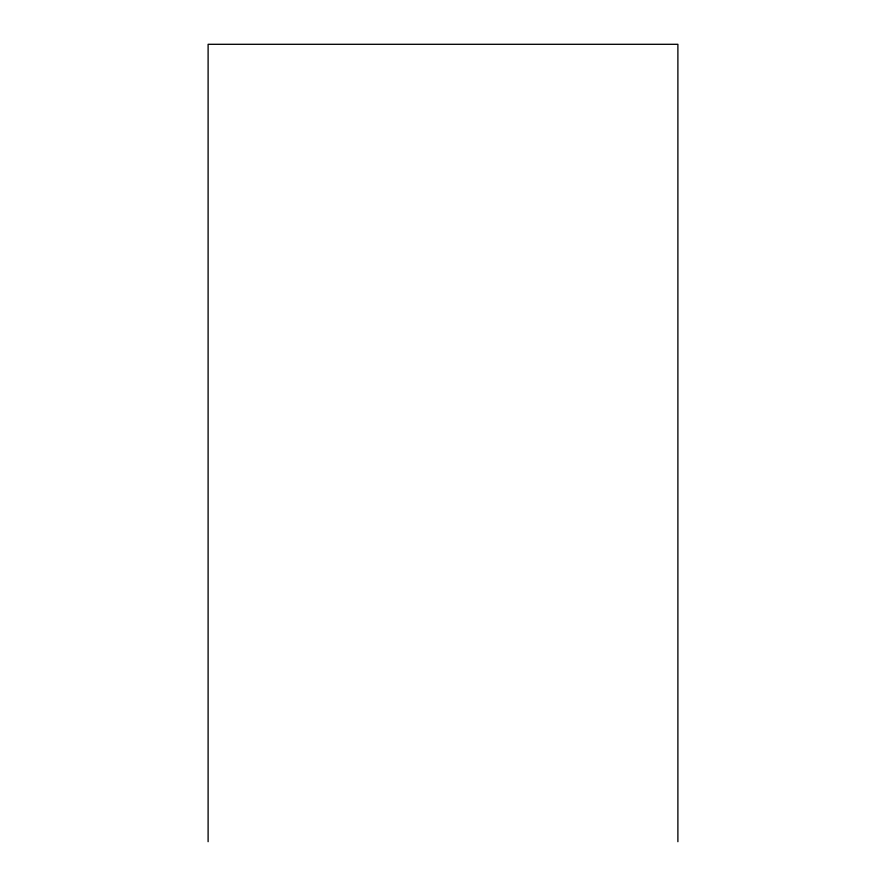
<?xml version="1.0" encoding="UTF-8"?>
<svg xmlns="http://www.w3.org/2000/svg" width="886" height="886" viewBox="0 0 886 886"><rect width="100%" height="100%" fill="white"/><g stroke="black" fill="none" stroke-linecap="round" stroke-linejoin="round"><path stroke-width="1.33" d="M677.89 841.7L677.89 44.3L208.11 44.3L208.11 841.7"/></g></svg>
